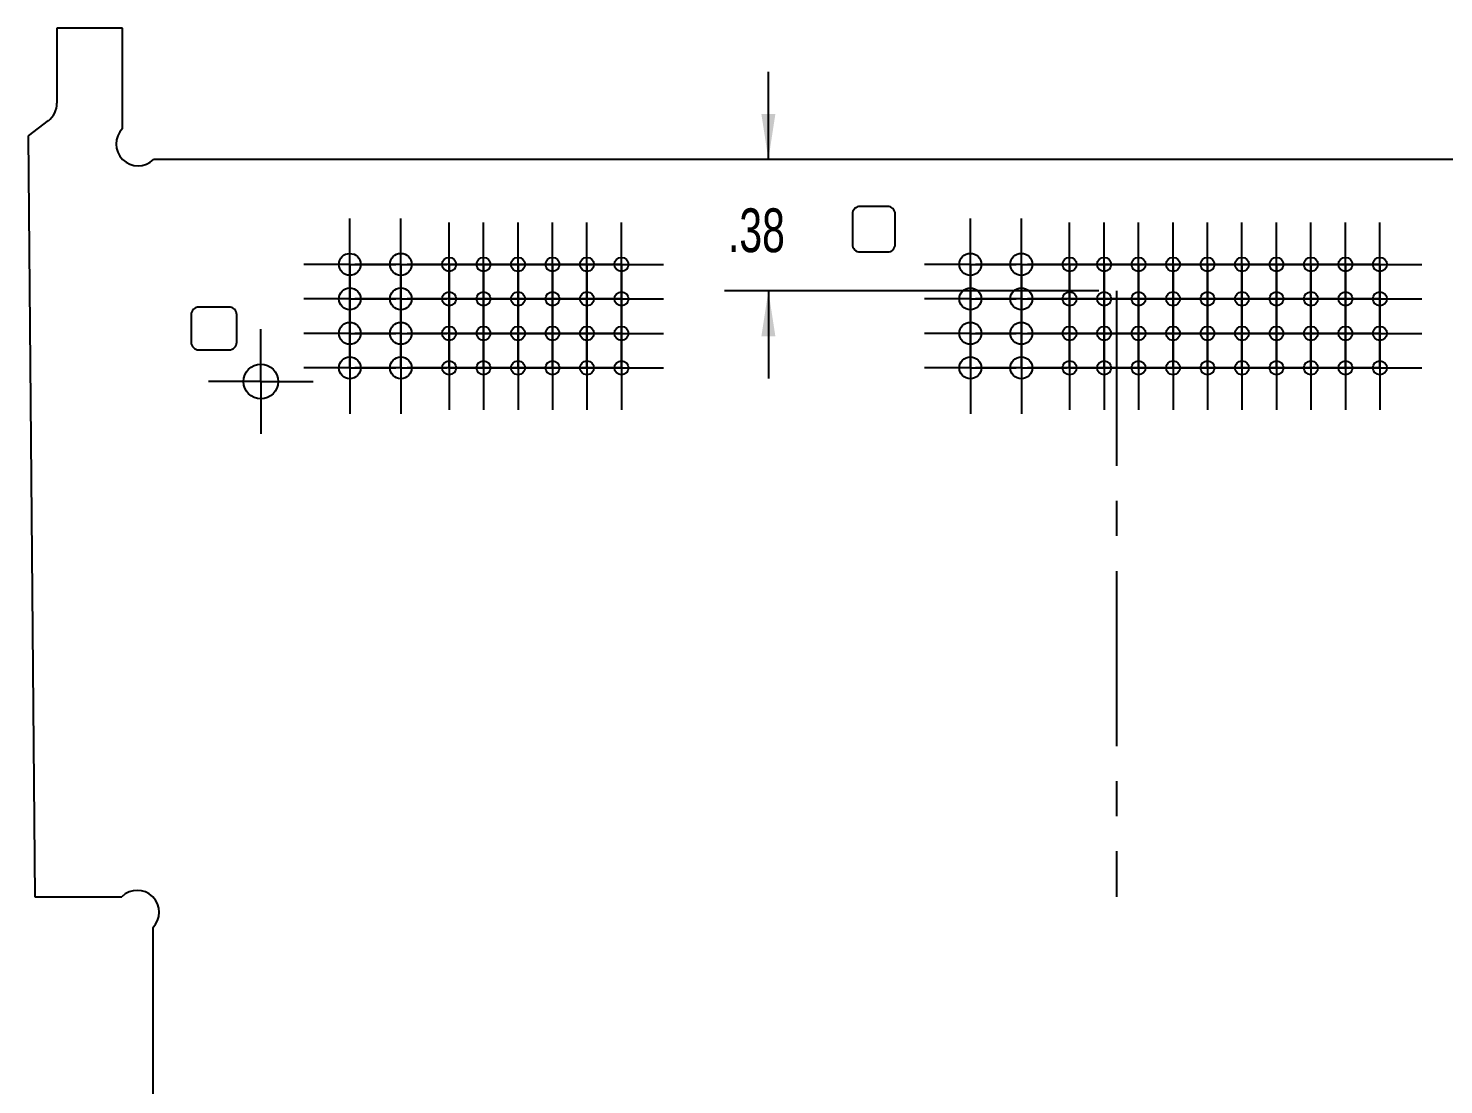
# Model space of a CAD drawing. Extents: x -3.11 to 3.11, y -5.67 to 0.75.
# Drawn here: x -3.108 to 0.933, y -2.267 to 0.75 of the extents above; entities that cross this region are included whole.
import ezdxf
from ezdxf.enums import TextEntityAlignment as Align

# ---------------------------------------------------------------- set-up
doc = ezdxf.new("R2010")
doc.units = 0
doc.linetypes.add('CENTERX2', pattern=[0.8, 0.5, -0.1, 0.1, -0.1])
doc.layers.get('0').update_dxf_attribs({"linetype": 'CONTINUOUS'})
doc.dimstyles.new('SLDDIMSTYLE0', dxfattribs={"dimtxt": 0.125, "dimasz": 0.13, "dimexe": 0, "dimexo": 0.0625, "dimgap": 0.03125, "dimtad": 0, "dimtih": 1, "dimtoh": 1, "dimzin": 12, "dimsah": 1, "dimcen": 0.09, "dimazin": 3, "dimtfac": 1, "dimtofl": 0, "dimtmove": 0, "dimatfit": 3})

# ---------------------------------------------------------------- blocks, each defined once
blk = doc.blocks.new('*D1')
at = {"color": 7, "linetype": 'CONTINUOUS'}
for p, q in [((-0.9947, 0.3751), (-0.9947, 0.6251)), ((-0.0508, 0.0001), (-1.1197, 0.0001)), ((-0.9947, 0.0001), (-0.9947, -0.2499))]:
    blk.add_line(p, q, dxfattribs=at)
for points in [[(-0.9947, 0.3751), (-0.9747, 0.5051), (-1.0147, 0.5051)], [(-0.9947, 0.0001), (-1.0147, -0.1299), (-0.9747, -0.1299)]]:
    blk.add_solid(points, dxfattribs=at)
at = {"color": 7, "linetype": 'CONTINUOUS', "width": 0.7}
blk.add_text('.38', height=0.125, dxfattribs=at).set_placement((-1.1102, 0.073), align=Align.BOTTOM_LEFT)
blk = doc.blocks.new('SW_CENTERMARKSYMBOL_0')
at = {"color": 0, "linetype": 'CONTINUOUS'}
for p, q in [((0, 0.1), (0, 0.1494)), ((0, 0), (0, 0.1)), ((-0.1, 0), (-0.1494, 0)), ((0, 0), (-0.1, 0)), ((0, 0), (0, -0.1)), ((0, 0), (0.1, 0)), ((0.1, 0), (0.1494, 0)), ((0, -0.1), (0, -0.1494))]:
    blk.add_line(p, q, dxfattribs=at)
blk = doc.blocks.new('SW_CENTERMARKSYMBOL_2')
at = {"color": 0, "linetype": 'CONTINUOUS'}
for p, q in [((0, 0.1), (0, 0.13125)), ((0, 0), (0, 0.1)), ((-0.1, 0), (-0.13125, 0)), ((0, 0), (-0.1, 0)), ((0, 0), (0, -0.1)), ((0, 0), (0.1, 0)), ((0.1, 0), (0.13125, 0)), ((0, -0.1), (0, -0.13125))]:
    blk.add_line(p, q, dxfattribs=at)
blk = doc.blocks.new('SW_CENTERMARKSYMBOL_3')
at = {"color": 0, "linetype": 'CONTINUOUS'}
for p, q in [((0, 0.1), (0, 0.12)), ((0, 0), (0, 0.1)), ((-0.1, 0), (-0.12, 0)), ((0, 0), (-0.1, 0)), ((0, 0), (0, -0.1)), ((0, 0), (0.1, 0)), ((0.1, 0), (0.12, 0)), ((0, -0.1), (0, -0.12))]:
    blk.add_line(p, q, dxfattribs=at)
blk = doc.blocks.new('SW_CENTERMARKSYMBOL_4')
at = {"color": 0, "linetype": 'CONTINUOUS'}
for p, q in [((0, 0.1), (0, 0.13125)), ((0, 0), (0, 0.1)), ((-0.1, 0), (-0.13125, 0)), ((0, 0), (-0.1, 0)), ((0, 0), (0, -0.1)), ((0, 0), (0.1, 0)), ((0.1, 0), (0.13125, 0)), ((0, -0.1), (0, -0.13125))]:
    blk.add_line(p, q, dxfattribs=at)
blk = doc.blocks.new('SW_CENTERMARKSYMBOL_5')
at = {"color": 0, "linetype": 'CONTINUOUS'}
for p, q in [((0, 0.1), (0, 0.13125)), ((0, 0), (0, 0.1)), ((-0.1, 0), (-0.13125, 0)), ((0, 0), (-0.1, 0)), ((0, 0), (0, -0.1)), ((0, 0), (0.1, 0)), ((0.1, 0), (0.13125, 0)), ((0, -0.1), (0, -0.13125))]:
    blk.add_line(p, q, dxfattribs=at)
blk = doc.blocks.new('SW_CENTERMARKSYMBOL_6')
at = {"color": 0, "linetype": 'CONTINUOUS'}
for p, q in [((0, 0.1), (0, 0.13125)), ((0, 0), (0, 0.1)), ((-0.1, 0), (-0.13125, 0)), ((0, 0), (-0.1, 0)), ((0, 0), (0, -0.1)), ((0, 0), (0.1, 0)), ((0.1, 0), (0.13125, 0)), ((0, -0.1), (0, -0.13125))]:
    blk.add_line(p, q, dxfattribs=at)
blk = doc.blocks.new('SW_CENTERMARKSYMBOL_13')
at = {"color": 0, "linetype": 'CONTINUOUS'}
for p, q in [((0, 0.1), (0, 0.13125)), ((0, 0), (0, 0.1)), ((-0.1, 0), (-0.13125, 0)), ((0, 0), (-0.1, 0)), ((0, 0), (0, -0.1)), ((0, 0), (0.1, 0)), ((0.1, 0), (0.13125, 0)), ((0, -0.1), (0, -0.13125))]:
    blk.add_line(p, q, dxfattribs=at)
blk = doc.blocks.new('SW_CENTERMARKSYMBOL_14')
at = {"color": 0, "linetype": 'CONTINUOUS'}
for p, q in [((0, 0.1), (0, 0.13125)), ((0, 0), (0, 0.1)), ((-0.1, 0), (-0.13125, 0)), ((0, 0), (-0.1, 0)), ((0, 0), (0, -0.1)), ((0, 0), (0.1, 0)), ((0.1, 0), (0.13125, 0)), ((0, -0.1), (0, -0.13125))]:
    blk.add_line(p, q, dxfattribs=at)
blk = doc.blocks.new('SW_CENTERMARKSYMBOL_15')
at = {"color": 0, "linetype": 'CONTINUOUS'}
for p, q in [((0, 0.1), (0, 0.13125)), ((0, 0), (0, 0.1)), ((-0.1, 0), (-0.13125, 0)), ((0, 0), (-0.1, 0)), ((0, 0), (0, -0.1)), ((0, 0), (0.1, 0)), ((0.1, 0), (0.13125, 0)), ((0, -0.1), (0, -0.13125))]:
    blk.add_line(p, q, dxfattribs=at)
blk = doc.blocks.new('SW_CENTERMARKSYMBOL_16')
at = {"color": 0, "linetype": 'CONTINUOUS'}
for p, q in [((0, 0.1), (0, 0.13125)), ((0, 0), (0, 0.1)), ((-0.1, 0), (-0.13125, 0)), ((0, 0), (-0.1, 0)), ((0, 0), (0, -0.1)), ((0, 0), (0.1, 0)), ((0.1, 0), (0.13125, 0)), ((0, -0.1), (0, -0.13125))]:
    blk.add_line(p, q, dxfattribs=at)
blk = doc.blocks.new('SW_CENTERMARKSYMBOL_17')
at = {"color": 0, "linetype": 'CONTINUOUS'}
for p, q in [((0, 0.1), (0, 0.13125)), ((0, 0), (0, 0.1)), ((-0.1, 0), (-0.13125, 0)), ((0, 0), (-0.1, 0)), ((0, 0), (0, -0.1)), ((0, 0), (0.1, 0)), ((0.1, 0), (0.13125, 0)), ((0, -0.1), (0, -0.13125))]:
    blk.add_line(p, q, dxfattribs=at)
blk = doc.blocks.new('SW_CENTERMARKSYMBOL_18')
at = {"color": 0, "linetype": 'CONTINUOUS'}
for p, q in [((0, 0.1), (0, 0.13125)), ((0, 0), (0, 0.1)), ((-0.1, 0), (-0.13125, 0)), ((0, 0), (-0.1, 0)), ((0, 0), (0, -0.1)), ((0, 0), (0.1, 0)), ((0.1, 0), (0.13125, 0)), ((0, -0.1), (0, -0.13125))]:
    blk.add_line(p, q, dxfattribs=at)
blk = doc.blocks.new('SW_CENTERMARKSYMBOL_19')
at = {"color": 0, "linetype": 'CONTINUOUS'}
for p, q in [((0, 0.1), (0, 0.13125)), ((0, 0), (0, 0.1)), ((-0.1, 0), (-0.13125, 0)), ((0, 0), (-0.1, 0)), ((0, 0), (0, -0.1)), ((0, 0), (0.1, 0)), ((0.1, 0), (0.13125, 0)), ((0, -0.1), (0, -0.13125))]:
    blk.add_line(p, q, dxfattribs=at)
blk = doc.blocks.new('SW_CENTERMARKSYMBOL_20')
at = {"color": 0, "linetype": 'CONTINUOUS'}
for p, q in [((0, 0.1), (0, 0.13125)), ((0, 0), (0, 0.1)), ((-0.1, 0), (-0.13125, 0)), ((0, 0), (-0.1, 0)), ((0, 0), (0, -0.1)), ((0, 0), (0.1, 0)), ((0.1, 0), (0.13125, 0)), ((0, -0.1), (0, -0.13125))]:
    blk.add_line(p, q, dxfattribs=at)
blk = doc.blocks.new('SW_CENTERMARKSYMBOL_21')
at = {"color": 0, "linetype": 'CONTINUOUS'}
for p, q in [((0, 0.1), (0, 0.13125)), ((0, 0), (0, 0.1)), ((-0.1, 0), (-0.13125, 0)), ((0, 0), (-0.1, 0)), ((0, 0), (0, -0.1)), ((0, 0), (0.1, 0)), ((0.1, 0), (0.13125, 0)), ((0, -0.1), (0, -0.13125))]:
    blk.add_line(p, q, dxfattribs=at)
blk = doc.blocks.new('SW_CENTERMARKSYMBOL_30')
at = {"color": 0, "linetype": 'CONTINUOUS'}
for p, q in [((0, 0.1), (0, 0.13125)), ((0, 0), (0, 0.1)), ((-0.1, 0), (-0.13125, 0)), ((0, 0), (-0.1, 0)), ((0, 0), (0, -0.1)), ((0, 0), (0.1, 0)), ((0.1, 0), (0.13125, 0)), ((0, -0.1), (0, -0.13125))]:
    blk.add_line(p, q, dxfattribs=at)
blk = doc.blocks.new('SW_CENTERMARKSYMBOL_31')
at = {"color": 0, "linetype": 'CONTINUOUS'}
for p, q in [((0, 0.1), (0, 0.12)), ((0, 0), (0, 0.1)), ((-0.1, 0), (-0.12, 0)), ((0, 0), (-0.1, 0)), ((0, 0), (0, -0.1)), ((0, 0), (0.1, 0)), ((0.1, 0), (0.12, 0)), ((0, -0.1), (0, -0.12))]:
    blk.add_line(p, q, dxfattribs=at)
blk = doc.blocks.new('SW_CENTERMARKSYMBOL_32')
at = {"color": 0, "linetype": 'CONTINUOUS'}
for p, q in [((0, 0.1), (0, 0.13125)), ((0, 0), (0, 0.1)), ((-0.1, 0), (-0.13125, 0)), ((0, 0), (-0.1, 0)), ((0, 0), (0, -0.1)), ((0, 0), (0.1, 0)), ((0.1, 0), (0.13125, 0)), ((0, -0.1), (0, -0.13125))]:
    blk.add_line(p, q, dxfattribs=at)
blk = doc.blocks.new('SW_CENTERMARKSYMBOL_49')
at = {"color": 0, "linetype": 'CONTINUOUS'}
for p, q in [((0, 0.1), (0, 0.12)), ((0, 0), (0, 0.1)), ((-0.1, 0), (-0.12, 0)), ((0, 0), (-0.1, 0)), ((0, 0), (0, -0.1)), ((0, 0), (0.1, 0)), ((0.1, 0), (0.12, 0)), ((0, -0.1), (0, -0.12))]:
    blk.add_line(p, q, dxfattribs=at)
blk = doc.blocks.new('SW_CENTERMARKSYMBOL_50')
at = {"color": 0, "linetype": 'CONTINUOUS'}
for p, q in [((0, 0.1), (0, 0.12)), ((0, 0), (0, 0.1)), ((-0.1, 0), (-0.12, 0)), ((0, 0), (-0.1, 0)), ((0, 0), (0, -0.1)), ((0, 0), (0.1, 0)), ((0.1, 0), (0.12, 0)), ((0, -0.1), (0, -0.12))]:
    blk.add_line(p, q, dxfattribs=at)
blk = doc.blocks.new('SW_CENTERMARKSYMBOL_51')
at = {"color": 0, "linetype": 'CONTINUOUS'}
for p, q in [((0, 0.1), (0, 0.12)), ((0, 0), (0, 0.1)), ((-0.1, 0), (-0.12, 0)), ((0, 0), (-0.1, 0)), ((0, 0), (0, -0.1)), ((0, 0), (0.1, 0)), ((0.1, 0), (0.12, 0)), ((0, -0.1), (0, -0.12))]:
    blk.add_line(p, q, dxfattribs=at)
blk = doc.blocks.new('SW_CENTERMARKSYMBOL_52')
at = {"color": 0, "linetype": 'CONTINUOUS'}
for p, q in [((0, 0.1), (0, 0.12)), ((0, 0), (0, 0.1)), ((-0.1, 0), (-0.12, 0)), ((0, 0), (-0.1, 0)), ((0, 0), (0, -0.1)), ((0, 0), (0.1, 0)), ((0.1, 0), (0.12, 0)), ((0, -0.1), (0, -0.12))]:
    blk.add_line(p, q, dxfattribs=at)
blk = doc.blocks.new('SW_CENTERMARKSYMBOL_53')
at = {"color": 0, "linetype": 'CONTINUOUS'}
for p, q in [((0, 0.1), (0, 0.12)), ((0, 0), (0, 0.1)), ((-0.1, 0), (-0.12, 0)), ((0, 0), (-0.1, 0)), ((0, 0), (0, -0.1)), ((0, 0), (0.1, 0)), ((0.1, 0), (0.12, 0)), ((0, -0.1), (0, -0.12))]:
    blk.add_line(p, q, dxfattribs=at)
blk = doc.blocks.new('SW_CENTERMARKSYMBOL_54')
at = {"color": 0, "linetype": 'CONTINUOUS'}
for p, q in [((0, 0.1), (0, 0.13125)), ((0, 0), (0, 0.1)), ((-0.1, 0), (-0.13125, 0)), ((0, 0), (-0.1, 0)), ((0, 0), (0, -0.1)), ((0, 0), (0.1, 0)), ((0.1, 0), (0.13125, 0)), ((0, -0.1), (0, -0.13125))]:
    blk.add_line(p, q, dxfattribs=at)
blk = doc.blocks.new('SW_CENTERMARKSYMBOL_57')
at = {"color": 0, "linetype": 'CONTINUOUS'}
for p, q in [((0, 0.1), (0, 0.12)), ((0, 0), (0, 0.1)), ((-0.1, 0), (-0.12, 0)), ((0, 0), (-0.1, 0)), ((0, 0), (0, -0.1)), ((0, 0), (0.1, 0)), ((0.1, 0), (0.12, 0)), ((0, -0.1), (0, -0.12))]:
    blk.add_line(p, q, dxfattribs=at)
blk = doc.blocks.new('SW_CENTERMARKSYMBOL_58')
at = {"color": 0, "linetype": 'CONTINUOUS'}
for p, q in [((0, 0.1), (0, 0.12)), ((0, 0), (0, 0.1)), ((-0.1, 0), (-0.12, 0)), ((0, 0), (-0.1, 0)), ((0, 0), (0, -0.1)), ((0, 0), (0.1, 0)), ((0.1, 0), (0.12, 0)), ((0, -0.1), (0, -0.12))]:
    blk.add_line(p, q, dxfattribs=at)
blk = doc.blocks.new('SW_CENTERMARKSYMBOL_59')
at = {"color": 0, "linetype": 'CONTINUOUS'}
for p, q in [((0, 0.1), (0, 0.12)), ((0, 0), (0, 0.1)), ((-0.1, 0), (-0.12, 0)), ((0, 0), (-0.1, 0)), ((0, 0), (0, -0.1)), ((0, 0), (0.1, 0)), ((0.1, 0), (0.12, 0)), ((0, -0.1), (0, -0.12))]:
    blk.add_line(p, q, dxfattribs=at)
blk = doc.blocks.new('SW_CENTERMARKSYMBOL_60')
at = {"color": 0, "linetype": 'CONTINUOUS'}
for p, q in [((0, 0.1), (0, 0.12)), ((0, 0), (0, 0.1)), ((-0.1, 0), (-0.12, 0)), ((0, 0), (-0.1, 0)), ((0, 0), (0, -0.1)), ((0, 0), (0.1, 0)), ((0.1, 0), (0.12, 0)), ((0, -0.1), (0, -0.12))]:
    blk.add_line(p, q, dxfattribs=at)
blk = doc.blocks.new('SW_CENTERMARKSYMBOL_61')
at = {"color": 0, "linetype": 'CONTINUOUS'}
for p, q in [((0, 0.1), (0, 0.12)), ((0, 0), (0, 0.1)), ((-0.1, 0), (-0.12, 0)), ((0, 0), (-0.1, 0)), ((0, 0), (0, -0.1)), ((0, 0), (0.1, 0)), ((0.1, 0), (0.12, 0)), ((0, -0.1), (0, -0.12))]:
    blk.add_line(p, q, dxfattribs=at)
blk = doc.blocks.new('SW_CENTERMARKSYMBOL_62')
at = {"color": 0, "linetype": 'CONTINUOUS'}
for p, q in [((0, 0.1), (0, 0.12)), ((0, 0), (0, 0.1)), ((-0.1, 0), (-0.12, 0)), ((0, 0), (-0.1, 0)), ((0, 0), (0, -0.1)), ((0, 0), (0.1, 0)), ((0.1, 0), (0.12, 0)), ((0, -0.1), (0, -0.12))]:
    blk.add_line(p, q, dxfattribs=at)
blk = doc.blocks.new('SW_CENTERMARKSYMBOL_63')
at = {"color": 0, "linetype": 'CONTINUOUS'}
for p, q in [((0, 0.1), (0, 0.12)), ((0, 0), (0, 0.1)), ((-0.1, 0), (-0.12, 0)), ((0, 0), (-0.1, 0)), ((0, 0), (0, -0.1)), ((0, 0), (0.1, 0)), ((0.1, 0), (0.12, 0)), ((0, -0.1), (0, -0.12))]:
    blk.add_line(p, q, dxfattribs=at)
blk = doc.blocks.new('SW_CENTERMARKSYMBOL_64')
at = {"color": 0, "linetype": 'CONTINUOUS'}
for p, q in [((0, 0.1), (0, 0.12)), ((0, 0), (0, 0.1)), ((-0.1, 0), (-0.12, 0)), ((0, 0), (-0.1, 0)), ((0, 0), (0, -0.1)), ((0, 0), (0.1, 0)), ((0.1, 0), (0.12, 0)), ((0, -0.1), (0, -0.12))]:
    blk.add_line(p, q, dxfattribs=at)
blk = doc.blocks.new('SW_CENTERMARKSYMBOL_65')
at = {"color": 0, "linetype": 'CONTINUOUS'}
for p, q in [((0, 0.1), (0, 0.12)), ((0, 0), (0, 0.1)), ((-0.1, 0), (-0.12, 0)), ((0, 0), (-0.1, 0)), ((0, 0), (0, -0.1)), ((0, 0), (0.1, 0)), ((0.1, 0), (0.12, 0)), ((0, -0.1), (0, -0.12))]:
    blk.add_line(p, q, dxfattribs=at)
blk = doc.blocks.new('SW_CENTERMARKSYMBOL_66')
at = {"color": 0, "linetype": 'CONTINUOUS'}
for p, q in [((0, 0.1), (0, 0.12)), ((0, 0), (0, 0.1)), ((-0.1, 0), (-0.12, 0)), ((0, 0), (-0.1, 0)), ((0, 0), (0, -0.1)), ((0, 0), (0.1, 0)), ((0.1, 0), (0.12, 0)), ((0, -0.1), (0, -0.12))]:
    blk.add_line(p, q, dxfattribs=at)
blk = doc.blocks.new('SW_CENTERMARKSYMBOL_67')
at = {"color": 0, "linetype": 'CONTINUOUS'}
for p, q in [((0, 0.1), (0, 0.12)), ((0, 0), (0, 0.1)), ((-0.1, 0), (-0.12, 0)), ((0, 0), (-0.1, 0)), ((0, 0), (0, -0.1)), ((0, 0), (0.1, 0)), ((0.1, 0), (0.12, 0)), ((0, -0.1), (0, -0.12))]:
    blk.add_line(p, q, dxfattribs=at)
blk = doc.blocks.new('SW_CENTERMARKSYMBOL_68')
at = {"color": 0, "linetype": 'CONTINUOUS'}
for p, q in [((0, 0.1), (0, 0.12)), ((0, 0), (0, 0.1)), ((-0.1, 0), (-0.12, 0)), ((0, 0), (-0.1, 0)), ((0, 0), (0, -0.1)), ((0, 0), (0.1, 0)), ((0.1, 0), (0.12, 0)), ((0, -0.1), (0, -0.12))]:
    blk.add_line(p, q, dxfattribs=at)
blk = doc.blocks.new('SW_CENTERMARKSYMBOL_69')
at = {"color": 0, "linetype": 'CONTINUOUS'}
for p, q in [((0, 0.1), (0, 0.12)), ((0, 0), (0, 0.1)), ((-0.1, 0), (-0.12, 0)), ((0, 0), (-0.1, 0)), ((0, 0), (0, -0.1)), ((0, 0), (0.1, 0)), ((0.1, 0), (0.12, 0)), ((0, -0.1), (0, -0.12))]:
    blk.add_line(p, q, dxfattribs=at)
blk = doc.blocks.new('SW_CENTERMARKSYMBOL_70')
at = {"color": 0, "linetype": 'CONTINUOUS'}
for p, q in [((0, 0.1), (0, 0.12)), ((0, 0), (0, 0.1)), ((-0.1, 0), (-0.12, 0)), ((0, 0), (-0.1, 0)), ((0, 0), (0, -0.1)), ((0, 0), (0.1, 0)), ((0.1, 0), (0.12, 0)), ((0, -0.1), (0, -0.12))]:
    blk.add_line(p, q, dxfattribs=at)
blk = doc.blocks.new('SW_CENTERMARKSYMBOL_71')
at = {"color": 0, "linetype": 'CONTINUOUS'}
for p, q in [((0, 0.1), (0, 0.12)), ((0, 0), (0, 0.1)), ((-0.1, 0), (-0.12, 0)), ((0, 0), (-0.1, 0)), ((0, 0), (0, -0.1)), ((0, 0), (0.1, 0)), ((0.1, 0), (0.12, 0)), ((0, -0.1), (0, -0.12))]:
    blk.add_line(p, q, dxfattribs=at)
blk = doc.blocks.new('SW_CENTERMARKSYMBOL_72')
at = {"color": 0, "linetype": 'CONTINUOUS'}
for p, q in [((0, 0.1), (0, 0.12)), ((0, 0), (0, 0.1)), ((-0.1, 0), (-0.12, 0)), ((0, 0), (-0.1, 0)), ((0, 0), (0, -0.1)), ((0, 0), (0.1, 0)), ((0.1, 0), (0.12, 0)), ((0, -0.1), (0, -0.12))]:
    blk.add_line(p, q, dxfattribs=at)
blk = doc.blocks.new('SW_CENTERMARKSYMBOL_73')
at = {"color": 0, "linetype": 'CONTINUOUS'}
for p, q in [((0, 0.1), (0, 0.12)), ((0, 0), (0, 0.1)), ((-0.1, 0), (-0.12, 0)), ((0, 0), (-0.1, 0)), ((0, 0), (0, -0.1)), ((0, 0), (0.1, 0)), ((0.1, 0), (0.12, 0)), ((0, -0.1), (0, -0.12))]:
    blk.add_line(p, q, dxfattribs=at)
blk = doc.blocks.new('SW_CENTERMARKSYMBOL_74')
at = {"color": 0, "linetype": 'CONTINUOUS'}
for p, q in [((0, 0.1), (0, 0.12)), ((0, 0), (0, 0.1)), ((-0.1, 0), (-0.12, 0)), ((0, 0), (-0.1, 0)), ((0, 0), (0, -0.1)), ((0, 0), (0.1, 0)), ((0.1, 0), (0.12, 0)), ((0, -0.1), (0, -0.12))]:
    blk.add_line(p, q, dxfattribs=at)
blk = doc.blocks.new('SW_CENTERMARKSYMBOL_75')
at = {"color": 0, "linetype": 'CONTINUOUS'}
for p, q in [((0, 0.1), (0, 0.12)), ((0, 0), (0, 0.1)), ((-0.1, 0), (-0.12, 0)), ((0, 0), (-0.1, 0)), ((0, 0), (0, -0.1)), ((0, 0), (0.1, 0)), ((0.1, 0), (0.12, 0)), ((0, -0.1), (0, -0.12))]:
    blk.add_line(p, q, dxfattribs=at)
blk = doc.blocks.new('SW_CENTERMARKSYMBOL_76')
at = {"color": 0, "linetype": 'CONTINUOUS'}
for p, q in [((0, 0.1), (0, 0.12)), ((0, 0), (0, 0.1)), ((-0.1, 0), (-0.12, 0)), ((0, 0), (-0.1, 0)), ((0, 0), (0, -0.1)), ((0, 0), (0.1, 0)), ((0.1, 0), (0.12, 0)), ((0, -0.1), (0, -0.12))]:
    blk.add_line(p, q, dxfattribs=at)
blk = doc.blocks.new('SW_CENTERMARKSYMBOL_77')
at = {"color": 0, "linetype": 'CONTINUOUS'}
for p, q in [((0, 0.1), (0, 0.12)), ((0, 0), (0, 0.1)), ((-0.1, 0), (-0.12, 0)), ((0, 0), (-0.1, 0)), ((0, 0), (0, -0.1)), ((0, 0), (0.1, 0)), ((0.1, 0), (0.12, 0)), ((0, -0.1), (0, -0.12))]:
    blk.add_line(p, q, dxfattribs=at)
blk = doc.blocks.new('SW_CENTERMARKSYMBOL_78')
at = {"color": 0, "linetype": 'CONTINUOUS'}
for p, q in [((0, 0.1), (0, 0.12)), ((0, 0), (0, 0.1)), ((-0.1, 0), (-0.12, 0)), ((0, 0), (-0.1, 0)), ((0, 0), (0, -0.1)), ((0, 0), (0.1, 0)), ((0.1, 0), (0.12, 0)), ((0, -0.1), (0, -0.12))]:
    blk.add_line(p, q, dxfattribs=at)
blk = doc.blocks.new('SW_CENTERMARKSYMBOL_79')
at = {"color": 0, "linetype": 'CONTINUOUS'}
for p, q in [((0, 0.1), (0, 0.12)), ((0, 0), (0, 0.1)), ((-0.1, 0), (-0.12, 0)), ((0, 0), (-0.1, 0)), ((0, 0), (0, -0.1)), ((0, 0), (0.1, 0)), ((0.1, 0), (0.12, 0)), ((0, -0.1), (0, -0.12))]:
    blk.add_line(p, q, dxfattribs=at)
blk = doc.blocks.new('SW_CENTERMARKSYMBOL_80')
at = {"color": 0, "linetype": 'CONTINUOUS'}
for p, q in [((0, 0.1), (0, 0.12)), ((0, 0), (0, 0.1)), ((-0.1, 0), (-0.12, 0)), ((0, 0), (-0.1, 0)), ((0, 0), (0, -0.1)), ((0, 0), (0.1, 0)), ((0.1, 0), (0.12, 0)), ((0, -0.1), (0, -0.12))]:
    blk.add_line(p, q, dxfattribs=at)
blk = doc.blocks.new('SW_CENTERMARKSYMBOL_81')
at = {"color": 0, "linetype": 'CONTINUOUS'}
for p, q in [((0, 0.1), (0, 0.12)), ((0, 0), (0, 0.1)), ((-0.1, 0), (-0.12, 0)), ((0, 0), (-0.1, 0)), ((0, 0), (0, -0.1)), ((0, 0), (0.1, 0)), ((0.1, 0), (0.12, 0)), ((0, -0.1), (0, -0.12))]:
    blk.add_line(p, q, dxfattribs=at)
blk = doc.blocks.new('SW_CENTERMARKSYMBOL_82')
at = {"color": 0, "linetype": 'CONTINUOUS'}
for p, q in [((0, 0.1), (0, 0.12)), ((0, 0), (0, 0.1)), ((-0.1, 0), (-0.12, 0)), ((0, 0), (-0.1, 0)), ((0, 0), (0, -0.1)), ((0, 0), (0.1, 0)), ((0.1, 0), (0.12, 0)), ((0, -0.1), (0, -0.12))]:
    blk.add_line(p, q, dxfattribs=at)
blk = doc.blocks.new('SW_CENTERMARKSYMBOL_83')
at = {"color": 0, "linetype": 'CONTINUOUS'}
for p, q in [((0, 0.1), (0, 0.12)), ((0, 0), (0, 0.1)), ((-0.1, 0), (-0.12, 0)), ((0, 0), (-0.1, 0)), ((0, 0), (0, -0.1)), ((0, 0), (0.1, 0)), ((0.1, 0), (0.12, 0)), ((0, -0.1), (0, -0.12))]:
    blk.add_line(p, q, dxfattribs=at)
blk = doc.blocks.new('SW_CENTERMARKSYMBOL_84')
at = {"color": 0, "linetype": 'CONTINUOUS'}
for p, q in [((0, 0.1), (0, 0.12)), ((0, 0), (0, 0.1)), ((-0.1, 0), (-0.12, 0)), ((0, 0), (-0.1, 0)), ((0, 0), (0, -0.1)), ((0, 0), (0.1, 0)), ((0.1, 0), (0.12, 0)), ((0, -0.1), (0, -0.12))]:
    blk.add_line(p, q, dxfattribs=at)
blk = doc.blocks.new('SW_CENTERMARKSYMBOL_85')
at = {"color": 0, "linetype": 'CONTINUOUS'}
for p, q in [((0, 0.1), (0, 0.12)), ((0, 0), (0, 0.1)), ((-0.1, 0), (-0.12, 0)), ((0, 0), (-0.1, 0)), ((0, 0), (0, -0.1)), ((0, 0), (0.1, 0)), ((0.1, 0), (0.12, 0)), ((0, -0.1), (0, -0.12))]:
    blk.add_line(p, q, dxfattribs=at)
blk = doc.blocks.new('SW_CENTERMARKSYMBOL_86')
at = {"color": 0, "linetype": 'CONTINUOUS'}
for p, q in [((0, 0.1), (0, 0.12)), ((0, 0), (0, 0.1)), ((-0.1, 0), (-0.12, 0)), ((0, 0), (-0.1, 0)), ((0, 0), (0, -0.1)), ((0, 0), (0.1, 0)), ((0.1, 0), (0.12, 0)), ((0, -0.1), (0, -0.12))]:
    blk.add_line(p, q, dxfattribs=at)
blk = doc.blocks.new('SW_CENTERMARKSYMBOL_87')
at = {"color": 0, "linetype": 'CONTINUOUS'}
for p, q in [((0, 0.1), (0, 0.12)), ((0, 0), (0, 0.1)), ((-0.1, 0), (-0.12, 0)), ((0, 0), (-0.1, 0)), ((0, 0), (0, -0.1)), ((0, 0), (0.1, 0)), ((0.1, 0), (0.12, 0)), ((0, -0.1), (0, -0.12))]:
    blk.add_line(p, q, dxfattribs=at)
blk = doc.blocks.new('SW_CENTERMARKSYMBOL_88')
at = {"color": 0, "linetype": 'CONTINUOUS'}
for p, q in [((0, 0.1), (0, 0.12)), ((0, 0), (0, 0.1)), ((-0.1, 0), (-0.12, 0)), ((0, 0), (-0.1, 0)), ((0, 0), (0, -0.1)), ((0, 0), (0.1, 0)), ((0.1, 0), (0.12, 0)), ((0, -0.1), (0, -0.12))]:
    blk.add_line(p, q, dxfattribs=at)
blk = doc.blocks.new('SW_CENTERMARKSYMBOL_89')
at = {"color": 0, "linetype": 'CONTINUOUS'}
for p, q in [((0, 0.1), (0, 0.12)), ((0, 0), (0, 0.1)), ((-0.1, 0), (-0.12, 0)), ((0, 0), (-0.1, 0)), ((0, 0), (0, -0.1)), ((0, 0), (0.1, 0)), ((0.1, 0), (0.12, 0)), ((0, -0.1), (0, -0.12))]:
    blk.add_line(p, q, dxfattribs=at)
blk = doc.blocks.new('SW_CENTERMARKSYMBOL_90')
at = {"color": 0, "linetype": 'CONTINUOUS'}
for p, q in [((0, 0.1), (0, 0.12)), ((0, 0), (0, 0.1)), ((-0.1, 0), (-0.12, 0)), ((0, 0), (-0.1, 0)), ((0, 0), (0, -0.1)), ((0, 0), (0.1, 0)), ((0.1, 0), (0.12, 0)), ((0, -0.1), (0, -0.12))]:
    blk.add_line(p, q, dxfattribs=at)
blk = doc.blocks.new('SW_CENTERMARKSYMBOL_91')
at = {"color": 0, "linetype": 'CONTINUOUS'}
for p, q in [((0, 0.1), (0, 0.12)), ((0, 0), (0, 0.1)), ((-0.1, 0), (-0.12, 0)), ((0, 0), (-0.1, 0)), ((0, 0), (0, -0.1)), ((0, 0), (0.1, 0)), ((0.1, 0), (0.12, 0)), ((0, -0.1), (0, -0.12))]:
    blk.add_line(p, q, dxfattribs=at)
blk = doc.blocks.new('SW_CENTERMARKSYMBOL_92')
at = {"color": 0, "linetype": 'CONTINUOUS'}
for p, q in [((0, 0.1), (0, 0.12)), ((0, 0), (0, 0.1)), ((-0.1, 0), (-0.12, 0)), ((0, 0), (-0.1, 0)), ((0, 0), (0, -0.1)), ((0, 0), (0.1, 0)), ((0.1, 0), (0.12, 0)), ((0, -0.1), (0, -0.12))]:
    blk.add_line(p, q, dxfattribs=at)
blk = doc.blocks.new('SW_CENTERMARKSYMBOL_93')
at = {"color": 0, "linetype": 'CONTINUOUS'}
for p, q in [((0, 0.1), (0, 0.12)), ((0, 0), (0, 0.1)), ((-0.1, 0), (-0.12, 0)), ((0, 0), (-0.1, 0)), ((0, 0), (0, -0.1)), ((0, 0), (0.1, 0)), ((0.1, 0), (0.12, 0)), ((0, -0.1), (0, -0.12))]:
    blk.add_line(p, q, dxfattribs=at)
blk = doc.blocks.new('SW_CENTERMARKSYMBOL_94')
at = {"color": 0, "linetype": 'CONTINUOUS'}
for p, q in [((0, 0.1), (0, 0.12)), ((0, 0), (0, 0.1)), ((-0.1, 0), (-0.12, 0)), ((0, 0), (-0.1, 0)), ((0, 0), (0, -0.1)), ((0, 0), (0.1, 0)), ((0.1, 0), (0.12, 0)), ((0, -0.1), (0, -0.12))]:
    blk.add_line(p, q, dxfattribs=at)
blk = doc.blocks.new('SW_CENTERMARKSYMBOL_95')
at = {"color": 0, "linetype": 'CONTINUOUS'}
for p, q in [((0, 0.1), (0, 0.12)), ((0, 0), (0, 0.1)), ((-0.1, 0), (-0.12, 0)), ((0, 0), (-0.1, 0)), ((0, 0), (0, -0.1)), ((0, 0), (0.1, 0)), ((0.1, 0), (0.12, 0)), ((0, -0.1), (0, -0.12))]:
    blk.add_line(p, q, dxfattribs=at)
blk = doc.blocks.new('SW_CENTERMARKSYMBOL_96')
at = {"color": 0, "linetype": 'CONTINUOUS'}
for p, q in [((0, 0.1), (0, 0.12)), ((0, 0), (0, 0.1)), ((-0.1, 0), (-0.12, 0)), ((0, 0), (-0.1, 0)), ((0, 0), (0, -0.1)), ((0, 0), (0.1, 0)), ((0.1, 0), (0.12, 0)), ((0, -0.1), (0, -0.12))]:
    blk.add_line(p, q, dxfattribs=at)
blk = doc.blocks.new('SW_CENTERMARKSYMBOL_97')
at = {"color": 0, "linetype": 'CONTINUOUS'}
for p, q in [((0, 0.1), (0, 0.12)), ((0, 0), (0, 0.1)), ((-0.1, 0), (-0.12, 0)), ((0, 0), (-0.1, 0)), ((0, 0), (0, -0.1)), ((0, 0), (0.1, 0)), ((0.1, 0), (0.12, 0)), ((0, -0.1), (0, -0.12))]:
    blk.add_line(p, q, dxfattribs=at)
blk = doc.blocks.new('SW_CENTERMARKSYMBOL_98')
at = {"color": 0, "linetype": 'CONTINUOUS'}
for p, q in [((0, 0.1), (0, 0.12)), ((0, 0), (0, 0.1)), ((-0.1, 0), (-0.12, 0)), ((0, 0), (-0.1, 0)), ((0, 0), (0, -0.1)), ((0, 0), (0.1, 0)), ((0.1, 0), (0.12, 0)), ((0, -0.1), (0, -0.12))]:
    blk.add_line(p, q, dxfattribs=at)
blk = doc.blocks.new('SW_CENTERMARKSYMBOL_99')
at = {"color": 0, "linetype": 'CONTINUOUS'}
for p, q in [((0, 0.1), (0, 0.12)), ((0, 0), (0, 0.1)), ((-0.1, 0), (-0.12, 0)), ((0, 0), (-0.1, 0)), ((0, 0), (0, -0.1)), ((0, 0), (0.1, 0)), ((0.1, 0), (0.12, 0)), ((0, -0.1), (0, -0.12))]:
    blk.add_line(p, q, dxfattribs=at)
blk = doc.blocks.new('SW_CENTERMARKSYMBOL_100')
at = {"color": 0, "linetype": 'CONTINUOUS'}
for p, q in [((0, 0.1), (0, 0.12)), ((0, 0), (0, 0.1)), ((-0.1, 0), (-0.12, 0)), ((0, 0), (-0.1, 0)), ((0, 0), (0, -0.1)), ((0, 0), (0.1, 0)), ((0.1, 0), (0.12, 0)), ((0, -0.1), (0, -0.12))]:
    blk.add_line(p, q, dxfattribs=at)
blk = doc.blocks.new('SW_CENTERMARKSYMBOL_101')
at = {"color": 0, "linetype": 'CONTINUOUS'}
for p, q in [((0, 0.1), (0, 0.12)), ((0, 0), (0, 0.1)), ((-0.1, 0), (-0.12, 0)), ((0, 0), (-0.1, 0)), ((0, 0), (0, -0.1)), ((0, 0), (0.1, 0)), ((0.1, 0), (0.12, 0)), ((0, -0.1), (0, -0.12))]:
    blk.add_line(p, q, dxfattribs=at)
blk = doc.blocks.new('SW_CENTERMARKSYMBOL_102')
at = {"color": 0, "linetype": 'CONTINUOUS'}
for p, q in [((0, 0.1), (0, 0.12)), ((0, 0), (0, 0.1)), ((-0.1, 0), (-0.12, 0)), ((0, 0), (-0.1, 0)), ((0, 0), (0, -0.1)), ((0, 0), (0.1, 0)), ((0.1, 0), (0.12, 0)), ((0, -0.1), (0, -0.12))]:
    blk.add_line(p, q, dxfattribs=at)
blk = doc.blocks.new('SW_CENTERMARKSYMBOL_103')
at = {"color": 0, "linetype": 'CONTINUOUS'}
for p, q in [((0, 0.1), (0, 0.12)), ((0, 0), (0, 0.1)), ((-0.1, 0), (-0.12, 0)), ((0, 0), (-0.1, 0)), ((0, 0), (0, -0.1)), ((0, 0), (0.1, 0)), ((0.1, 0), (0.12, 0)), ((0, -0.1), (0, -0.12))]:
    blk.add_line(p, q, dxfattribs=at)
blk = doc.blocks.new('SW_CENTERMARKSYMBOL_104')
at = {"color": 0, "linetype": 'CONTINUOUS'}
for p, q in [((0, 0.1), (0, 0.12)), ((0, 0), (0, 0.1)), ((-0.1, 0), (-0.12, 0)), ((0, 0), (-0.1, 0)), ((0, 0), (0, -0.1)), ((0, 0), (0.1, 0)), ((0.1, 0), (0.12, 0)), ((0, -0.1), (0, -0.12))]:
    blk.add_line(p, q, dxfattribs=at)
blk = doc.blocks.new('SW_CENTERMARKSYMBOL_105')
at = {"color": 0, "linetype": 'CONTINUOUS'}
for p, q in [((0, 0.1), (0, 0.12)), ((0, 0), (0, 0.1)), ((-0.1, 0), (-0.12, 0)), ((0, 0), (-0.1, 0)), ((0, 0), (0, -0.1)), ((0, 0), (0.1, 0)), ((0.1, 0), (0.12, 0)), ((0, -0.1), (0, -0.12))]:
    blk.add_line(p, q, dxfattribs=at)
blk = doc.blocks.new('SW_CENTERMARKSYMBOL_106')
at = {"color": 0, "linetype": 'CONTINUOUS'}
for p, q in [((0, 0.1), (0, 0.12)), ((0, 0), (0, 0.1)), ((-0.1, 0), (-0.12, 0)), ((0, 0), (-0.1, 0)), ((0, 0), (0, -0.1)), ((0, 0), (0.1, 0)), ((0.1, 0), (0.12, 0)), ((0, -0.1), (0, -0.12))]:
    blk.add_line(p, q, dxfattribs=at)
blk = doc.blocks.new('SW_CENTERMARKSYMBOL_107')
at = {"color": 0, "linetype": 'CONTINUOUS'}
for p, q in [((0, 0.1), (0, 0.12)), ((0, 0), (0, 0.1)), ((-0.1, 0), (-0.12, 0)), ((0, 0), (-0.1, 0)), ((0, 0), (0, -0.1)), ((0, 0), (0.1, 0)), ((0.1, 0), (0.12, 0)), ((0, -0.1), (0, -0.12))]:
    blk.add_line(p, q, dxfattribs=at)
blk = doc.blocks.new('SW_CENTERMARKSYMBOL_108')
at = {"color": 0, "linetype": 'CONTINUOUS'}
for p, q in [((0, 0.1), (0, 0.12)), ((0, 0), (0, 0.1)), ((-0.1, 0), (-0.12, 0)), ((0, 0), (-0.1, 0)), ((0, 0), (0, -0.1)), ((0, 0), (0.1, 0)), ((0.1, 0), (0.12, 0)), ((0, -0.1), (0, -0.12))]:
    blk.add_line(p, q, dxfattribs=at)
blk = doc.blocks.new('SW_CENTERMARKSYMBOL_109')
at = {"color": 0, "linetype": 'CONTINUOUS'}
for p, q in [((0, 0.1), (0, 0.12)), ((0, 0), (0, 0.1)), ((-0.1, 0), (-0.12, 0)), ((0, 0), (-0.1, 0)), ((0, 0), (0, -0.1)), ((0, 0), (0.1, 0)), ((0.1, 0), (0.12, 0)), ((0, -0.1), (0, -0.12))]:
    blk.add_line(p, q, dxfattribs=at)
blk = doc.blocks.new('SW_CENTERMARKSYMBOL_110')
at = {"color": 0, "linetype": 'CONTINUOUS'}
for p, q in [((0, 0.1), (0, 0.12)), ((0, 0), (0, 0.1)), ((-0.1, 0), (-0.12, 0)), ((0, 0), (-0.1, 0)), ((0, 0), (0, -0.1)), ((0, 0), (0.1, 0)), ((0.1, 0), (0.12, 0)), ((0, -0.1), (0, -0.12))]:
    blk.add_line(p, q, dxfattribs=at)
blk = doc.blocks.new('SW_CENTERMARKSYMBOL_111')
at = {"color": 0, "linetype": 'CONTINUOUS'}
for p, q in [((0, 0.1), (0, 0.12)), ((0, 0), (0, 0.1)), ((-0.1, 0), (-0.12, 0)), ((0, 0), (-0.1, 0)), ((0, 0), (0, -0.1)), ((0, 0), (0.1, 0)), ((0.1, 0), (0.12, 0)), ((0, -0.1), (0, -0.12))]:
    blk.add_line(p, q, dxfattribs=at)
blk = doc.blocks.new('SW_CENTERMARKSYMBOL_112')
at = {"color": 0, "linetype": 'CONTINUOUS'}
for p, q in [((0, 0.1), (0, 0.12)), ((0, 0), (0, 0.1)), ((-0.1, 0), (-0.12, 0)), ((0, 0), (-0.1, 0)), ((0, 0), (0, -0.1)), ((0, 0), (0.1, 0)), ((0.1, 0), (0.12, 0)), ((0, -0.1), (0, -0.12))]:
    blk.add_line(p, q, dxfattribs=at)
blk = doc.blocks.new('SW_CENTERMARKSYMBOL_113')
at = {"color": 0, "linetype": 'CONTINUOUS'}
for p, q in [((0, 0.1), (0, 0.12)), ((0, 0), (0, 0.1)), ((-0.1, 0), (-0.12, 0)), ((0, 0), (-0.1, 0)), ((0, 0), (0, -0.1)), ((0, 0), (0.1, 0)), ((0.1, 0), (0.12, 0)), ((0, -0.1), (0, -0.12))]:
    blk.add_line(p, q, dxfattribs=at)

msp = doc.modelspace()

# ---------------------------------------------------------------- linework, layer by layer
at = {"color": 7, "linetype": 'CONTINUOUS'}
for p, q in [((-3.0258, 0.7497), (-3.0258, 0.5356)), ((-2.8382, 0.7497), (-3.0258, 0.7497)), ((-2.8382, 0.4635), (-2.8382, 0.7497)), ((-3.0504, 0.486), (-3.1076, 0.4423)), ((-3.1076, 0.4423), (-3.0886, -1.73)), ((2.7482, 0.3751), (-2.7499, 0.3751)), ((-0.7549, 0.2194), (-0.7549, 0.1328)), ((-0.6544, 0.2412), (-0.7331, 0.2412)), ((-0.6326, 0.1328), (-0.6326, 0.2194)), ((-0.7331, 0.111), (-0.6544, 0.111)), ((-2.6427, -0.068), (-2.6427, -0.1467)), ((-2.5343, -0.0462), (-2.6209, -0.0462)), ((-2.5125, -0.1467), (-2.5125, -0.068)), ((-2.6209, -0.1686), (-2.5343, -0.1686)), ((-3.0886, -1.73), (-2.8407, -1.73)), ((-2.7523, -1.8184), (-2.7523, -5.6679))]:
    msp.add_line(p, q, dxfattribs=at)
at = {"color": 7, "linetype": 'CENTERX2'}
msp.add_line((-0.0008, 0.0001), (-0.0008, -1.73), dxfattribs=at)
at = {"color": 7, "linetype": 'CONTINUOUS'}
for centre, radius in [((-2.1898, 0.0756), 0.0312), ((-2.0441, 0.0756), 0.0313), ((-1.9063, 0.0756), 0.02), ((-1.8079, 0.0756), 0.02), ((-1.7095, 0.0756), 0.02), ((-1.6111, 0.0756), 0.02), ((-1.5126, 0.0756), 0.02), ((-1.4142, 0.0756), 0.02), ((-0.4181, 0.0756), 0.0313), ((-0.2725, 0.0756), 0.0313), ((-0.1347, 0.0756), 0.02), ((-0.0363, 0.0756), 0.02), ((0.0622, 0.0756), 0.02), ((0.1606, 0.0756), 0.02), ((0.259, 0.0756), 0.02), ((0.3574, 0.0756), 0.02), ((0.4559, 0.0756), 0.02), ((0.5543, 0.0756), 0.02), ((0.6527, 0.0756), 0.02), ((0.7511, 0.0756), 0.02), ((-2.1898, -0.0228), 0.0312), ((-2.0441, -0.0228), 0.0313), ((-0.4181, -0.0228), 0.0313), ((-0.2725, -0.0228), 0.0313), ((-1.9063, -0.0228), 0.02), ((-1.8079, -0.0228), 0.02), ((-1.7095, -0.0228), 0.02), ((-1.6111, -0.0228), 0.02), ((-1.5126, -0.0228), 0.02), ((-1.4142, -0.0228), 0.02), ((-0.1347, -0.0228), 0.02), ((-0.0363, -0.0228), 0.02), ((0.0622, -0.0228), 0.02), ((0.1606, -0.0228), 0.02), ((0.259, -0.0228), 0.02), ((0.3574, -0.0228), 0.02), ((0.4559, -0.0228), 0.02), ((0.5543, -0.0228), 0.02), ((0.6527, -0.0228), 0.02), ((0.7511, -0.0228), 0.02), ((-2.1898, -0.1213), 0.0312), ((-2.0441, -0.1213), 0.0313), ((-1.9063, -0.1213), 0.02), ((-1.8079, -0.1213), 0.02), ((-1.7095, -0.1213), 0.02), ((-1.6111, -0.1213), 0.02), ((-1.5126, -0.1213), 0.02), ((-1.4142, -0.1213), 0.02), ((-0.4181, -0.1213), 0.0313), ((-0.2725, -0.1213), 0.0313), ((-0.1347, -0.1213), 0.02), ((-0.0363, -0.1213), 0.02), ((0.0622, -0.1213), 0.02), ((0.1606, -0.1213), 0.02), ((0.259, -0.1213), 0.02), ((0.3574, -0.1213), 0.02), ((0.4559, -0.1213), 0.02), ((0.5543, -0.1213), 0.02), ((0.6527, -0.1213), 0.02), ((0.7511, -0.1213), 0.02), ((-2.1898, -0.2197), 0.0313), ((-2.0441, -0.2197), 0.0313), ((-1.9063, -0.2197), 0.02), ((-1.8079, -0.2197), 0.02), ((-1.7095, -0.2197), 0.02), ((-1.6111, -0.2197), 0.02), ((-1.5126, -0.2197), 0.02), ((-1.4142, -0.2197), 0.02), ((-0.4181, -0.2197), 0.0312), ((-0.2725, -0.2197), 0.0313), ((-0.1347, -0.2197), 0.02), ((-0.0363, -0.2197), 0.02), ((0.0622, -0.2197), 0.02), ((0.1606, -0.2197), 0.02), ((0.259, -0.2197), 0.02), ((0.3574, -0.2197), 0.02), ((0.4559, -0.2197), 0.02), ((0.5543, -0.2197), 0.02), ((0.6527, -0.2197), 0.02), ((0.7511, -0.2197), 0.02), ((-2.4437, -0.2589), 0.0494)]:
    msp.add_circle(centre, radius, dxfattribs=at)
for centre, radius, start, end in [((-3.0883, 0.5356), 0.0625, 307.393, 0), ((-2.7941, 0.4193), 0.0625, 135, 315), ((-0.7331, 0.2194), 0.0218, 90, 180), ((-0.6544, 0.2194), 0.0218, 0, 90), ((-0.7331, 0.1328), 0.0218, 180, 270), ((-0.6544, 0.1328), 0.0218, 270, 0), ((-2.6209, -0.068), 0.0218, 90, 180), ((-2.5343, -0.068), 0.0218, 0, 90), ((-2.6209, -0.1467), 0.0218, 180, 270), ((-2.5343, -0.1467), 0.0218, 270, 0), ((-2.7965, -1.7742), 0.0625, 315, 135)]:
    msp.add_arc(centre, radius, start, end, dxfattribs=at)

# ---------------------------------------------------------------- block references
for name, p in [('SW_CENTERMARKSYMBOL_32', (-2.1898, 0.0756)), ('SW_CENTERMARKSYMBOL_54', (-2.0441, 0.0756)), ('SW_CENTERMARKSYMBOL_17', (-0.4181, 0.0756)), ('SW_CENTERMARKSYMBOL_30', (-0.2725, 0.0756)), ('SW_CENTERMARKSYMBOL_68', (-1.9063, 0.0756)), ('SW_CENTERMARKSYMBOL_67', (-1.8079, 0.0756)), ('SW_CENTERMARKSYMBOL_66', (-1.7095, 0.0756)), ('SW_CENTERMARKSYMBOL_65', (-1.6111, 0.0756)), ('SW_CENTERMARKSYMBOL_80', (-1.5126, 0.0756)), ('SW_CENTERMARKSYMBOL_79', (-1.4142, 0.0756)), ('SW_CENTERMARKSYMBOL_97', (-0.1347, 0.0756)), ('SW_CENTERMARKSYMBOL_112', (-0.0363, 0.0756)), ('SW_CENTERMARKSYMBOL_111', (0.0622, 0.0756)), ('SW_CENTERMARKSYMBOL_110', (0.1606, 0.0756)), ('SW_CENTERMARKSYMBOL_109', (0.259, 0.0756)), ('SW_CENTERMARKSYMBOL_108', (0.3574, 0.0756)), ('SW_CENTERMARKSYMBOL_107', (0.4559, 0.0756)), ('SW_CENTERMARKSYMBOL_106', (0.5543, 0.0756)), ('SW_CENTERMARKSYMBOL_105', (0.6527, 0.0756)), ('SW_CENTERMARKSYMBOL_113', (0.7511, 0.0756)), ('SW_CENTERMARKSYMBOL_20', (-2.1898, -0.0228)), ('SW_CENTERMARKSYMBOL_18', (-2.0441, -0.0228)), ('SW_CENTERMARKSYMBOL_58', (-1.9063, -0.0228)), ('SW_CENTERMARKSYMBOL_57', (-1.8079, -0.0228)), ('SW_CENTERMARKSYMBOL_72', (-1.7095, -0.0228)), ('SW_CENTERMARKSYMBOL_71', (-1.6111, -0.0228)), ('SW_CENTERMARKSYMBOL_70', (-1.5126, -0.0228)), ('SW_CENTERMARKSYMBOL_69', (-1.4142, -0.0228)), ('SW_CENTERMARKSYMBOL_21', (-0.4181, -0.0228)), ('SW_CENTERMARKSYMBOL_19', (-0.2725, -0.0228)), ('SW_CENTERMARKSYMBOL_91', (-0.1347, -0.0228)), ('SW_CENTERMARKSYMBOL_90', (-0.0363, -0.0228)), ('SW_CENTERMARKSYMBOL_89', (0.0622, -0.0228)), ('SW_CENTERMARKSYMBOL_104', (0.1606, -0.0228)), ('SW_CENTERMARKSYMBOL_103', (0.259, -0.0228)), ('SW_CENTERMARKSYMBOL_102', (0.3574, -0.0228)), ('SW_CENTERMARKSYMBOL_101', (0.4559, -0.0228)), ('SW_CENTERMARKSYMBOL_100', (0.5543, -0.0228)), ('SW_CENTERMARKSYMBOL_99', (0.6527, -0.0228)), ('SW_CENTERMARKSYMBOL_98', (0.7511, -0.0228)), ('SW_CENTERMARKSYMBOL_15', (-2.1898, -0.1213)), ('SW_CENTERMARKSYMBOL_13', (-2.0441, -0.1213)), ('SW_CENTERMARKSYMBOL_16', (-0.4181, -0.1213)), ('SW_CENTERMARKSYMBOL_14', (-0.2725, -0.1213)), ('SW_CENTERMARKSYMBOL_64', (-1.9063, -0.1213)), ('SW_CENTERMARKSYMBOL_63', (-1.8079, -0.1213)), ('SW_CENTERMARKSYMBOL_62', (-1.7095, -0.1213)), ('SW_CENTERMARKSYMBOL_61', (-1.6111, -0.1213)), ('SW_CENTERMARKSYMBOL_60', (-1.5126, -0.1213)), ('SW_CENTERMARKSYMBOL_59', (-1.4142, -0.1213)), ('SW_CENTERMARKSYMBOL_85', (-0.1347, -0.1213)), ('SW_CENTERMARKSYMBOL_84', (-0.0363, -0.1213)), ('SW_CENTERMARKSYMBOL_83', (0.0622, -0.1213)), ('SW_CENTERMARKSYMBOL_82', (0.1606, -0.1213)), ('SW_CENTERMARKSYMBOL_81', (0.259, -0.1213)), ('SW_CENTERMARKSYMBOL_96', (0.3574, -0.1213)), ('SW_CENTERMARKSYMBOL_95', (0.4559, -0.1213)), ('SW_CENTERMARKSYMBOL_94', (0.5543, -0.1213)), ('SW_CENTERMARKSYMBOL_93', (0.6527, -0.1213)), ('SW_CENTERMARKSYMBOL_92', (0.7511, -0.1213)), ('SW_CENTERMARKSYMBOL_0', (-2.4437, -0.2589)), ('SW_CENTERMARKSYMBOL_5', (-2.1898, -0.2197)), ('SW_CENTERMARKSYMBOL_2', (-2.0441, -0.2197)), ('SW_CENTERMARKSYMBOL_31', (-1.9063, -0.2197)), ('SW_CENTERMARKSYMBOL_53', (-1.8079, -0.2197)), ('SW_CENTERMARKSYMBOL_52', (-1.7095, -0.2197)), ('SW_CENTERMARKSYMBOL_51', (-1.6111, -0.2197)), ('SW_CENTERMARKSYMBOL_50', (-1.5126, -0.2197)), ('SW_CENTERMARKSYMBOL_49', (-1.4142, -0.2197)), ('SW_CENTERMARKSYMBOL_6', (-0.4181, -0.2197)), ('SW_CENTERMARKSYMBOL_4', (-0.2725, -0.2197)), ('SW_CENTERMARKSYMBOL_3', (-0.1347, -0.2197)), ('SW_CENTERMARKSYMBOL_78', (-0.0363, -0.2197)), ('SW_CENTERMARKSYMBOL_77', (0.0622, -0.2197)), ('SW_CENTERMARKSYMBOL_76', (0.1606, -0.2197)), ('SW_CENTERMARKSYMBOL_75', (0.259, -0.2197)), ('SW_CENTERMARKSYMBOL_74', (0.3574, -0.2197)), ('SW_CENTERMARKSYMBOL_73', (0.4559, -0.2197)), ('SW_CENTERMARKSYMBOL_88', (0.5543, -0.2197)), ('SW_CENTERMARKSYMBOL_87', (0.6527, -0.2197)), ('SW_CENTERMARKSYMBOL_86', (0.7511, -0.2197))]:
    msp.add_blockref(name, p, dxfattribs=at)

# ---------------------------------------------------------------- dimensions: what is measured, and where the dimension line sits
dim = msp.add_linear_dim(base=(-0.9947446501, 0.3751079551), p1=(-0.0008267043, 0.0001079551), p2=(-2.7498595438, 0.3751079551), angle=90, dimstyle='SLDDIMSTYLE0', dxfattribs=at)
dim.commit()
dim.dimension.update_dxf_attribs({"geometry": '*D1', "text_midpoint": (-0.9947446501, 0.1721652547), "dimtype": 160})

doc.saveas('drawing.dxf')
